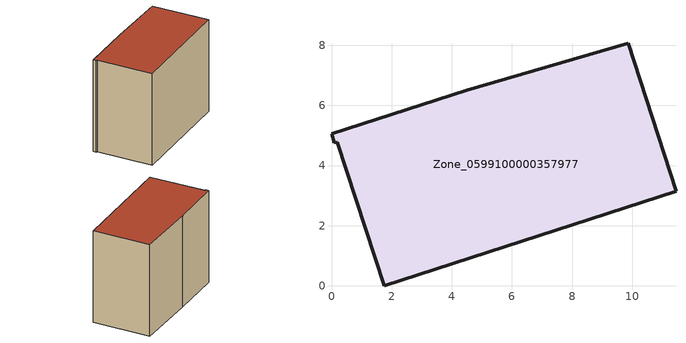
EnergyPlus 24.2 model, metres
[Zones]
Zone_0599100000357977
 floor ground (C_G): 1.75,0 0.2,4.78 0.09,4.75 0,5.05 4.5,6.5 9.86,8.07 11.46,3.14 z3.11
 wall outside (C_F): 0.2,4.78 1.75,0 11.46,3.14 9.86,8.07 4.5,6.5 0,5.05 0.09,4.75 0.2,4.78 z3.11:11.56
 roof outside (C_R): 4.5,6.5 0,5.05 0.09,4.75 0.2,4.78 1.75,0 11.46,3.14 9.86,8.07 z11.56
[BUILDING]
Pand.0599100000357977: North Axis=0; Terrain=City; Loads Convergence Tolerance Value=0.04; Temperature Convergence Tolerance Value=0.4; Solar Distribution=FullExterior; Maximum Number of Warmup Days=25; Minimum Number of Warmup Days=1
[Site:Location]
Rotterdam.The.Hague.AP_ZH_NLD Design_Conditions: Latitude=51.96; Longitude=4.45; Time Zone=1; Elevation=-4.5
[SITE:GROUNDTEMPERATURE:BUILDINGSURFACE]
18, 18, 18, 18, 18, 18, 18, 18, 18, 18, 18, 18
[MATERIAL] Thermal Absorptance=0.9; Solar Absorptance=0.7; Visible Absorptance=0.7
Name | Roughness | Thickness | Conductivity | Density | Specific Heat
G.TC.1992-2005 | MediumSmooth | 0.15 | 0.06 | 540 | 1210
F.TC.1992-2005 | Rough | 0.3 | 0.12 | 1920 | 840
R.TC.1992-2005 | MediumRough | 0.2 | 0.08 | 1500 | 1000
[CONSTRUCTION]
C_G: G.TC.1992-2005
C_F: F.TC.1992-2005
C_R: R.TC.1992-2005
[ZONE]
Zone_0599100000357977: Type=1; Multiplier=1; Ceiling Height=Autocalculate; Volume=Autocalculate; Floor Area=autocalculate; Part of Total Floor Area=Yes
[ZONEINFILTRATION:DESIGNFLOWRATE]
Infil_Zone_0599100000357977: Zone or ZoneList or Space or SpaceList=Zone_0599100000357977; Schedule=AlwaysOn; Design Flow Rate Calculation Method=Flow/Area; Flow Rate per Floor Area=0.0015; Constant Term Coefficient=1; Temperature Term Coefficient=0; Velocity Term Coefficient=0; Velocity Squared Term Coefficient=0
[HVACTEMPLATE:ZONE:IDEALLOADSAIRSYSTEM]
Zone_0599100000357977: Maximum Heating Supply Air Temperature=50; Minimum Cooling Supply Air Temperature=13; Maximum Heating Supply Air Humidity Ratio=0.0156; Minimum Cooling Supply Air Humidity Ratio=0.0077; Heating Limit=NoLimit; Cooling Limit=NoLimit; Dehumidification Control Type=ConstantSensibleHeatRatio; Cooling Sensible Heat Ratio=0.7; Dehumidification Setpoint=60; Humidification Control Type=None; Humidification Setpoint=30; Outdoor Air Method=None; Outdoor Air Flow Rate per Person=0.00944; Outdoor Air Flow Rate per Zone Floor Area=0; Outdoor Air Flow Rate per Zone=0; Demand Controlled Ventilation Type=None; Outdoor Air Economizer Type=NoEconomizer; Heat Recovery Type=None; Sensible Heat Recovery Effectiveness=0.7; Latent Heat Recovery Effectiveness=0.65
[ZONECONTROL:THERMOSTAT]
ThermostatControl_Zone_0599100000357977: Zone or ZoneList=Zone_0599100000357977; Control Type Schedule=DualSetpointControlType; Control 1=Thermostat_Zone_0599100000357977; Temperature Difference Between Cutout And Setpoint=0
[THERMOSTATSETPOINT:DUALSETPOINT]
Thermostat_Zone_0599100000357977: Heating Setpoint Temperature Schedule=HeatingSetpoint_Zone_0599100000357977; Cooling Setpoint Temperature Schedule=CoolingSetpoint_Zone_0599100000357977
[SCHEDULE:COMPACT]
HeatingSetpoint_Zone_0599100000357977: Through: 12/31, For: AllDays, Until: 24:00, 21
CoolingSetpoint_Zone_0599100000357977: Through: 12/31, For: AllDays, Until: 24:00, 24
DualSetpointControlType: Through: 12/31, For: AllDays, Until: 24:00, 4
AlwaysOn: Through: 12/31, For: AllDays, Until: 24:00, 1
